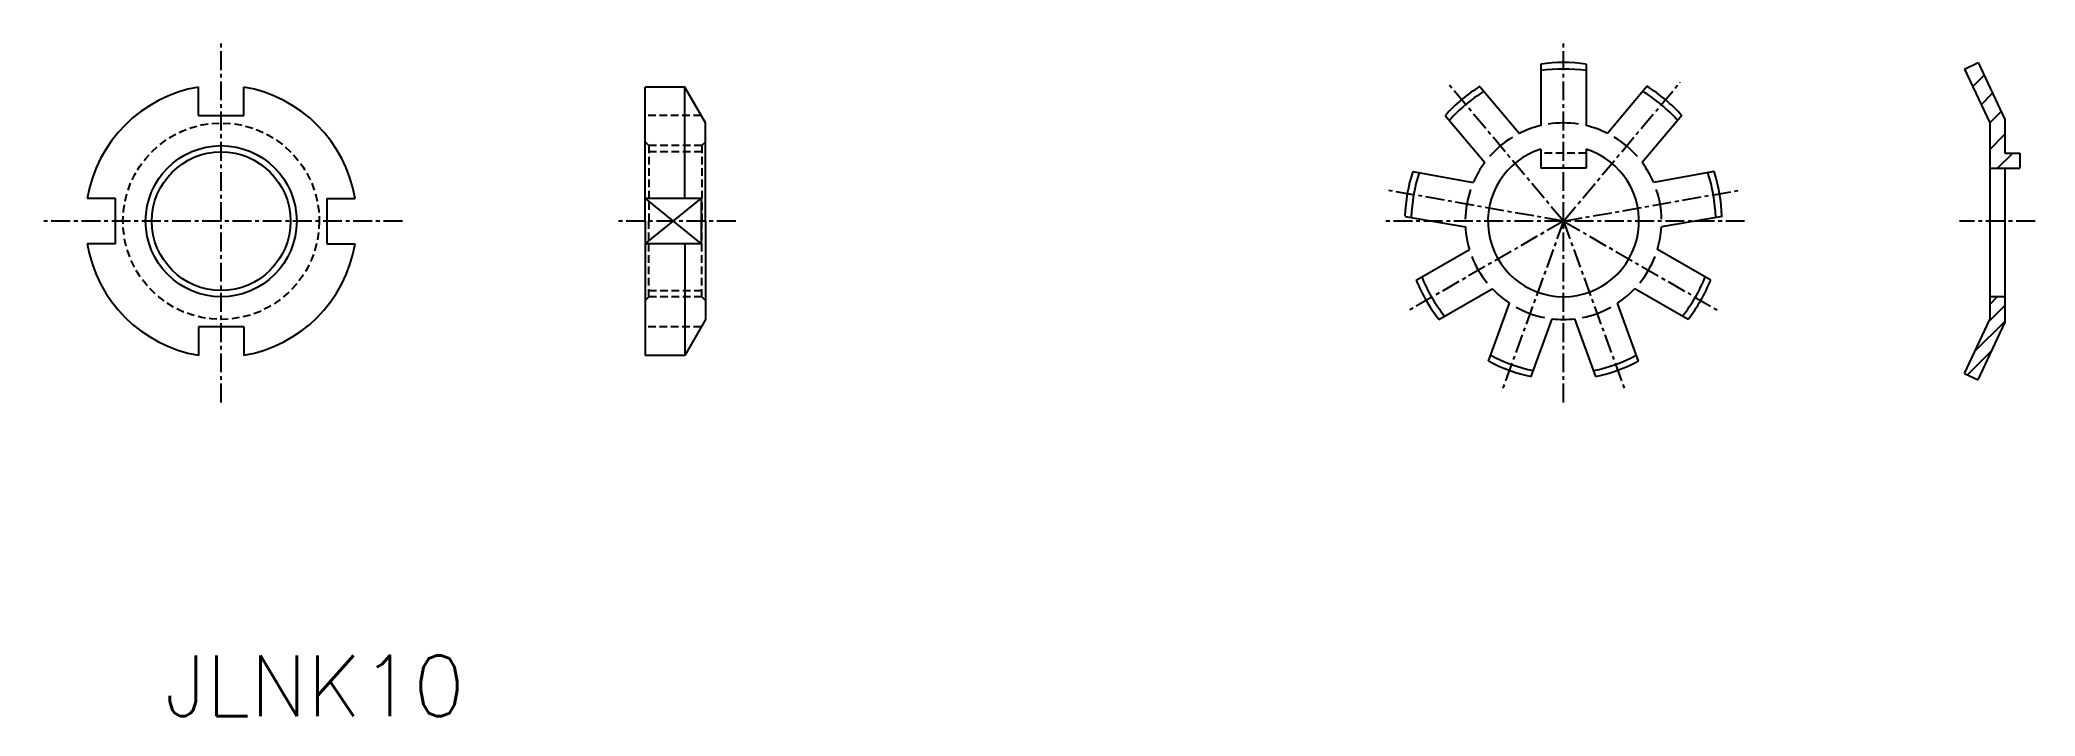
# Model space of a CAD drawing. Extents: x -20263 to -19844, y 30600 to 44015.
# Drawn here: x -20263.3 to -20131.2, y 35564 to 35608.7 of the extents above; entities outside this region: 3.
import ezdxf
from ezdxf.enums import TextEntityAlignment as Align

# ---------------------------------------------------------------- set-up
doc = ezdxf.new("R2010")
doc.units = 0
doc.header["$PDMODE"] = 1
doc.linetypes.add('CENTER', pattern=[2, 1.25, -0.25, 0.25, -0.25])
doc.linetypes.add('DASHED', pattern=[0.75, 0.5, -0.25])
doc.layers.get('0').update_dxf_attribs({"linetype": 'CONTINUOUS'})
doc.layers.add('CENTER', color=1, linetype='CENTER')
doc.styles.add('MISUMI', font='txt.shx')

# ---------------------------------------------------------------- blocks, each defined once
blk = doc.blocks.new('*X0')
at = {"color": 0, "linetype": 'CONTINUOUS'}
for p, q in [((-20135.32, 35605.65), (-20134.57, 35606.4)), ((-20134.76, 35604.44), (-20134, 35605.2)), ((-20134.19, 35603.24), (-20133.44, 35603.99)), ((-20134.19, 35601.48), (-20133.19, 35602.48)), ((-20133.67, 35600.23), (-20132.67, 35601.23))]:
    blk.add_line(p, q, dxfattribs=at)
blk = doc.blocks.new('*X1')
at = {"color": 0, "linetype": 'CONTINUOUS'}
for p, q in [((-20134.19, 35591.22), (-20133.69, 35591.73)), ((-20135.17, 35588.12), (-20133.19, 35590.1)), ((-20134.24, 35590.11), (-20133.19, 35591.16)), ((-20135.67, 35586.56), (-20134.03, 35588.2))]:
    blk.add_line(p, q, dxfattribs=at)

msp = doc.modelspace()

# ---------------------------------------------------------------- linework, layer by layer
at = {"color": 7, "linetype": 'CONTINUOUS'}
for p, q in [((-20133.73, 44014.12), (-20134.19, 44015.13)), ((-20133.73, 44013.65), (-20134.19, 44014.66)), ((-20135.86, 35606.8), (-20134.95, 35607.23)), ((-20134.95, 35607.23), (-20133.19, 35603.45)), ((-20163.92, 35607.12), (-20163.92, 35603.05)), ((-20160.92, 35607.12), (-20160.92, 35603.05)), ((-20135.86, 35606.8), (-20134.19, 35603.23)), ((-20252.8, 35603.73), (-20252.8, 35605.6)), ((-20249.8, 35603.73), (-20249.8, 35605.6)), ((-20223.23, 35596.73), (-20223.23, 35605.6)), ((-20220.6, 35605.6), (-20223.23, 35605.6)), ((-20219.23, 35603.23), (-20220.6, 35605.6)), ((-20220.6, 35598.23), (-20220.6, 35605.6)), ((-20167.95, 35605.65), (-20165.33, 35602.54)), ((-20156.89, 35605.65), (-20159.5, 35602.54)), ((-20252.8, 35603.73), (-20249.8, 35603.73)), ((-20170.25, 35603.72), (-20167.63, 35600.61)), ((-20154.59, 35603.72), (-20157.2, 35600.61)), ((-20133.19, 35603.45), (-20133.19, 35601.23)), ((-20219.23, 35596.73), (-20219.23, 35603.23)), ((-20134.19, 35603.23), (-20134.19, 35590.23)), ((-20163.92, 35601.5), (-20163.92, 35600.23)), ((-20160.92, 35601.5), (-20160.92, 35600.23)), ((-20133.19, 35601.23), (-20132.19, 35601.23)), ((-20132.19, 35601.23), (-20132.19, 35600.23)), ((-20172.39, 35600.01), (-20168.39, 35599.3)), ((-20160.92, 35600.23), (-20163.92, 35600.23)), ((-20152.44, 35600.01), (-20156.45, 35599.3)), ((-20134.19, 35600.23), (-20132.19, 35600.23)), ((-20133.19, 35600.23), (-20133.19, 35590)), ((-20258.3, 35598.23), (-20260.18, 35598.23)), ((-20258.3, 35595.23), (-20258.3, 35598.23)), ((-20244.3, 35598.23), (-20242.43, 35598.23)), ((-20244.3, 35598.23), (-20244.3, 35595.23)), ((-20219.52, 35598.23), (-20223.23, 35598.23)), ((-20219.52, 35598.23), (-20219.52, 35595.23)), ((-20223.23, 35596.73), (-20223.23, 35587.85)), ((-20219.23, 35596.73), (-20219.23, 35590.23)), ((-20172.91, 35597.05), (-20168.91, 35596.35)), ((-20151.92, 35597.05), (-20155.93, 35596.35)), ((-20258.3, 35595.23), (-20260.18, 35595.23)), ((-20244.3, 35595.23), (-20242.43, 35595.23)), ((-20219.52, 35595.23), (-20223.23, 35595.23)), ((-20220.6, 35595.23), (-20220.6, 35587.85)), ((-20172.17, 35592.83), (-20168.64, 35594.86)), ((-20152.67, 35592.83), (-20156.19, 35594.86)), ((-20170.67, 35590.23), (-20167.14, 35592.26)), ((-20154.17, 35590.23), (-20157.69, 35592.26)), ((-20133.19, 35591.73), (-20134.19, 35591.73)), ((-20219.23, 35590.23), (-20220.6, 35587.85)), ((-20167.38, 35587.47), (-20165.99, 35591.3)), ((-20164.56, 35586.45), (-20163.17, 35590.27)), ((-20160.27, 35586.45), (-20161.66, 35590.27)), ((-20157.45, 35587.47), (-20158.84, 35591.3)), ((-20135.86, 35586.65), (-20134.19, 35590.23)), ((-20252.8, 35589.73), (-20252.8, 35587.85)), ((-20249.8, 35589.73), (-20252.8, 35589.73)), ((-20249.8, 35589.73), (-20249.8, 35587.85)), ((-20134.95, 35586.23), (-20133.19, 35590)), ((-20220.6, 35587.85), (-20223.23, 35587.85)), ((-20135.86, 35586.65), (-20134.95, 35586.23))]:
    msp.add_line(p, q, dxfattribs=at)
at = {"color": 3, "linetype": 'DASHED'}
for p, q in [((-20219.52, 35603.73), (-20223.23, 35603.73)), ((-20223.23, 35601.98), (-20222.98, 35601.73)), ((-20219.23, 35601.98), (-20219.48, 35601.73)), ((-20219.48, 35601.73), (-20222.98, 35601.73)), ((-20222.98, 35601.73), (-20222.98, 35596.73)), ((-20219.48, 35601.32), (-20222.98, 35601.32)), ((-20219.48, 35601.73), (-20219.48, 35596.73)), ((-20160.92, 35601.23), (-20163.92, 35601.23)), ((-20222.98, 35591.73), (-20222.98, 35596.73)), ((-20222.98, 35591.73), (-20222.98, 35596.73)), ((-20219.48, 35591.73), (-20219.48, 35596.73)), ((-20219.48, 35591.73), (-20219.48, 35596.73)), ((-20223.23, 35591.48), (-20222.98, 35591.73)), ((-20223.23, 35591.48), (-20222.98, 35591.73)), ((-20219.48, 35592.13), (-20222.98, 35592.13)), ((-20219.48, 35592.13), (-20222.98, 35592.13)), ((-20219.48, 35591.73), (-20222.98, 35591.73)), ((-20219.48, 35591.73), (-20222.98, 35591.73)), ((-20219.23, 35591.48), (-20219.48, 35591.73)), ((-20219.23, 35591.48), (-20219.48, 35591.73)), ((-20219.52, 35589.73), (-20223.23, 35589.73)), ((-20219.52, 35589.73), (-20223.23, 35589.73))]:
    msp.add_line(p, q, dxfattribs=at)
at = {"color": 3, "linetype": 'CONTINUOUS'}
for p, q in [((-20223.23, 35598.23), (-20219.52, 35595.23)), ((-20223.23, 35595.23), (-20219.52, 35598.23))]:
    msp.add_line(p, q, dxfattribs=at)
at = {"color": 3, "linetype": 'DASHED'}
msp.add_circle((-20251.3, 35596.73), 6.5, dxfattribs=at)
at = {"color": 3, "linetype": 'CONTINUOUS'}
msp.add_circle((-20251.3, 35596.73), 5, dxfattribs=at)
at = {"color": 7, "linetype": 'CONTINUOUS'}
msp.add_circle((-20251.3, 35596.73), 4.59, dxfattribs=at)
for centre, radius, start, end in [((-20162.42, 35596.73), 10.5, 81.7868, 98.2132), ((-20162.42, 35596.3), 10.5, 81.7868, 98.2132), ((-20251.3, 35596.73), 9, 99.5941, 170.4059), ((-20251.3, 35596.73), 9, 9.5941, 80.4059), ((-20162.42, 35596.73), 10.5, 121.7868, 138.2132), ((-20162.15, 35596.4), 10.5, 121.7868, 138.2132), ((-20162.69, 35596.4), 10.5, 41.7868, 58.2132), ((-20162.42, 35596.73), 10.5, 41.7868, 58.2132), ((-20162.42, 35596.73), 6.5, 121.1501, 138.9039), ((-20162.42, 35596.73), 6.5, 103.3424, 116.6576), ((-20162.42, 35596.73), 6.5, 103.3424, 116.6576), ((-20162.42, 35596.73), 6.5, 81.1501, 98.9039), ((-20162.42, 35596.73), 6.5, 63.3424, 76.6576), ((-20162.42, 35596.73), 6.5, 63.3424, 76.6576), ((-20162.42, 35596.73), 6.5, 41.1501, 58.9039), ((-20162.42, 35596.73), 5, 107.4576, 72.5424), ((-20162.42, 35596.73), 10.5, 161.7868, 178.2132), ((-20162, 35596.65), 10.5, 161.7868, 178.2132), ((-20162.42, 35596.73), 6.5, 143.3424, 156.6576), ((-20162.42, 35596.73), 6.5, 143.3424, 156.6576), ((-20162.42, 35596.73), 6.5, 23.3424, 36.6576), ((-20162.42, 35596.73), 6.5, 23.3424, 36.6576), ((-20162.83, 35596.65), 10.5, 1.7868, 18.2132), ((-20162.42, 35596.73), 10.5, 1.7868, 18.2132), ((-20162.42, 35596.73), 6.5, 161.1501, 178.9039), ((-20162.42, 35596.73), 6.5, 1.1501, 18.9039), ((-20162.42, 35596.73), 6.5, 183.3424, 196.6576), ((-20162.42, 35596.73), 6.5, 183.3424, 196.6576), ((-20162.42, 35596.73), 6.5, 343.3424, 356.6576), ((-20162.42, 35596.73), 6.5, 343.3424, 356.6576), ((-20251.3, 35596.73), 9, 189.5941, 260.4059), ((-20251.3, 35596.73), 9, 279.5941, 350.4059), ((-20162.42, 35596.73), 6.5, 201.1501, 218.9039), ((-20162.42, 35596.73), 6.5, 321.1501, 338.9039), ((-20162.42, 35596.73), 10.5, 201.7868, 218.2132), ((-20162.05, 35596.94), 10.5, 201.7868, 218.2132), ((-20162.78, 35596.94), 10.5, 321.7868, 338.2132), ((-20162.42, 35596.73), 10.5, 321.7868, 338.2132), ((-20162.42, 35596.73), 6.5, 223.3424, 236.6576), ((-20162.42, 35596.73), 6.5, 223.3424, 236.6576), ((-20162.42, 35596.73), 6.5, 303.3424, 316.6576), ((-20162.42, 35596.73), 6.5, 303.3424, 316.6576), ((-20162.42, 35596.73), 6.5, 241.1501, 258.9039), ((-20162.42, 35596.73), 6.5, 263.3424, 276.6576), ((-20162.42, 35596.73), 6.5, 263.3424, 276.6576), ((-20162.42, 35596.73), 6.5, 281.1501, 298.9039), ((-20162.42, 35596.73), 10.5, 241.7868, 258.2132), ((-20162.27, 35597.12), 10.5, 241.7868, 258.2132), ((-20162.56, 35597.12), 10.5, 281.7868, 298.2132), ((-20162.42, 35596.73), 10.5, 281.7868, 298.2132)]:
    msp.add_arc(centre, radius, start, end, dxfattribs=at)
msp.add_point((-19844.35, 30599.58), dxfattribs=at)
at = {"layer": 'CENTER', "color": 1, "linetype": 'CENTER'}
for p, q in [((-20251.3, 35584.73), (-20251.3, 35608.73)), ((-20162.42, 35584.73), (-20162.42, 35608.73)), ((-20162.42, 35596.73), (-20170.13, 35605.92)), ((-20162.42, 35596.73), (-20154.7, 35605.92)), ((-20162.42, 35596.73), (-20174.24, 35598.81)), ((-20162.42, 35596.73), (-20150.6, 35598.81)), ((-20239.3, 35596.73), (-20263.3, 35596.73)), ((-20217.23, 35596.73), (-20225.23, 35596.73)), ((-20150.42, 35596.73), (-20174.42, 35596.73)), ((-20162.42, 35596.73), (-20172.81, 35590.73)), ((-20162.42, 35596.73), (-20166.52, 35585.45)), ((-20162.42, 35596.73), (-20158.31, 35585.45)), ((-20162.42, 35596.73), (-20152.03, 35590.73)), ((-20131.19, 35596.73), (-20136.19, 35596.73))]:
    msp.add_line(p, q, dxfattribs=at)

# ---------------------------------------------------------------- block references
at = {"color": 3, "linetype": 'CONTINUOUS'}
for name in ['*X0', '*X1']:
    msp.add_blockref(name, (0, 0), dxfattribs=at)

# ---------------------------------------------------------------- texts
at = {"color": 7, "linetype": 'CONTINUOUS', "style": 'MISUMI'}
msp.add_text('JLNK10', height=4, dxfattribs=at).set_placement((-20245.1, 35563.98), align=Align.CENTER)

doc.saveas('drawing.dxf')
